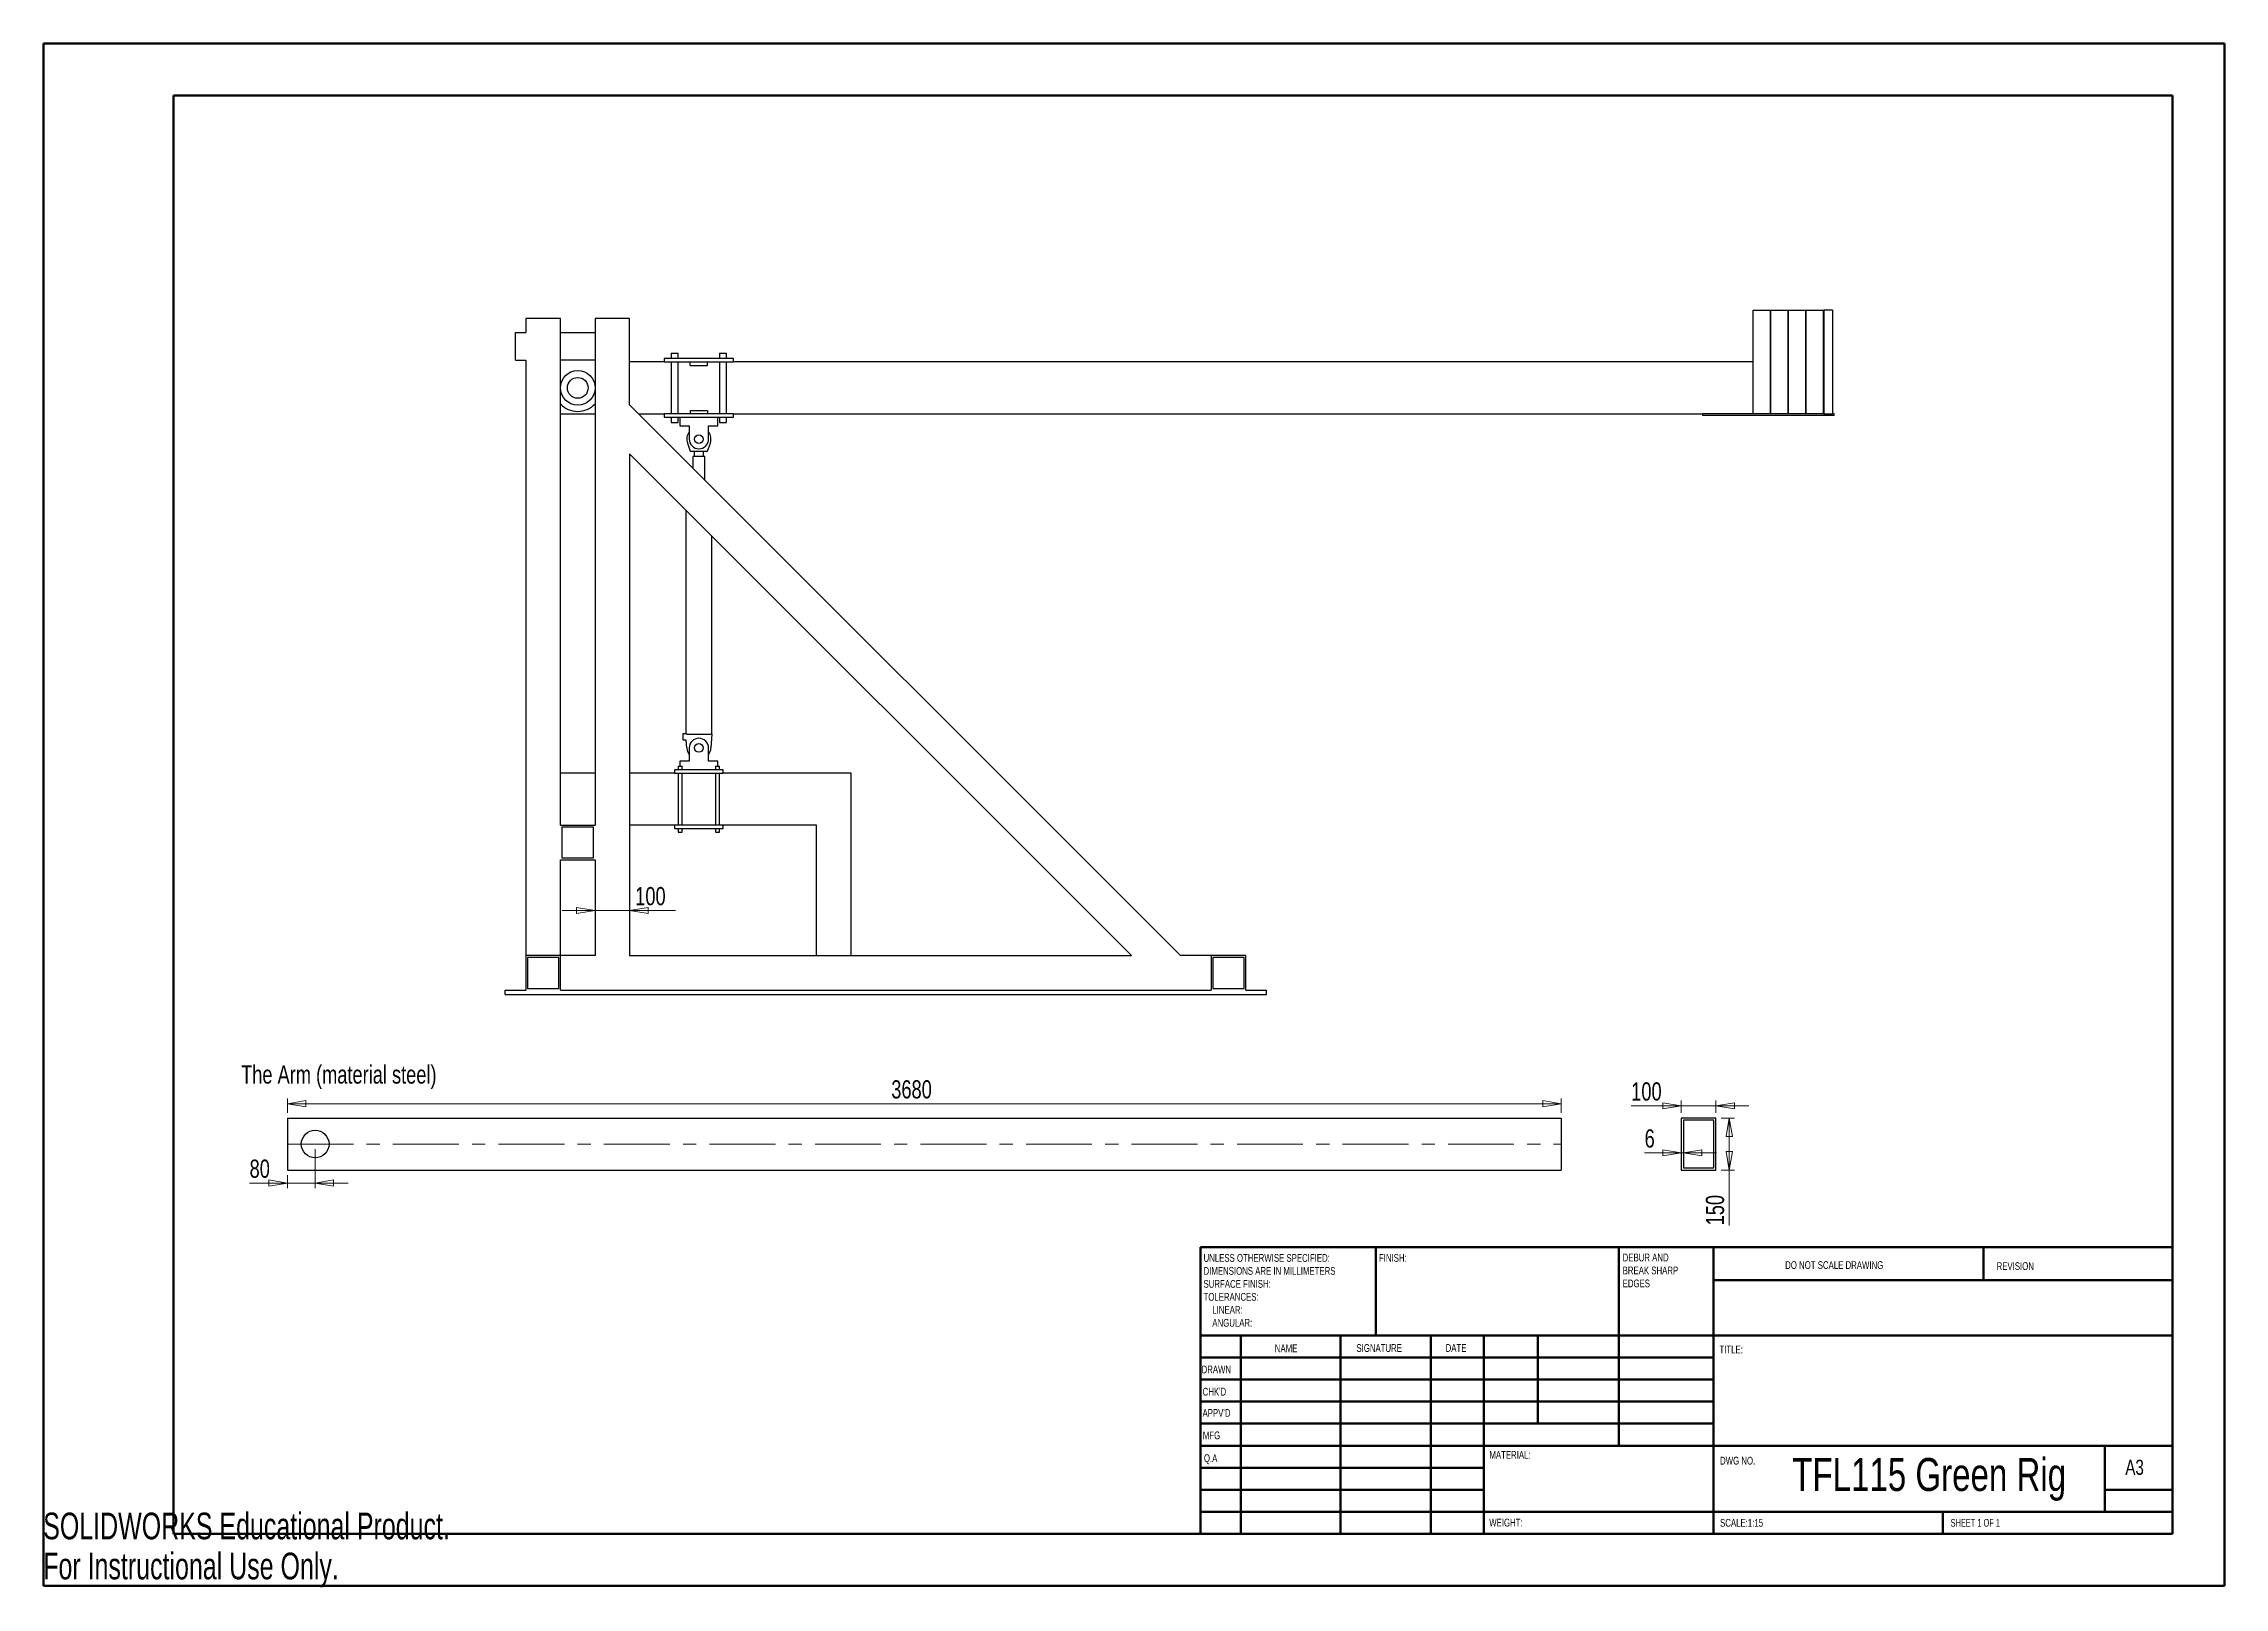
# Model space of a CAD drawing. Header units: millimetres. Extents: x 0 to 420, y 0 to 297.
import ezdxf

# ---------------------------------------------------------------- set-up
doc = ezdxf.new("R2010")
doc.units = ezdxf.units.MM
doc.linetypes.add('CENTERX2', pattern=[20.32, 12.7, -2.54, 2.54, -2.54])
doc.styles.add('SLDTEXTSTYLE0', font='TXT', dxfattribs={"width": 0.75})
doc.styles.add('SLDTEXTSTYLE1', font='TXT', dxfattribs={"width": 0.6875})
doc.styles.add('SLDTEXTSTYLE2', font='TXT', dxfattribs={"width": 0.7})
doc.dimstyles.new('SLDDIMSTYLE0', dxfattribs={"dimtxt": 3.5, "dimasz": 3.556, "dimexe": 0, "dimexo": 0.0625, "dimgap": 0.875, "dimtad": 1, "dimlfac": 15, "dimrnd": 1e-09, "dimzin": 12, "dimdsep": 46, "dimtxsty": 'SLDTEXTSTYLE0', "dimblk1": 'CLOSED', "dimblk2": 'CLOSED', "dimsah": 1, "dimcen": 0.09, "dimadec": 0, "dimazin": 3, "dimtfac": 1, "dimtmove": 0, "dimatfit": 0, "dimldrblk": 'CLOSED', "dimfxl": 0, "dimfrac": 2, "dimtolj": 1, "dimtzin": 12, "dimarcsym": 0})
doc.dimstyles.new('SLDDIMSTYLE1', dxfattribs={"dimtxt": 3.5, "dimasz": 3.556, "dimexe": 0, "dimexo": 0.0625, "dimgap": 0.875, "dimtad": 1, "dimlfac": 15, "dimrnd": 1e-09, "dimzin": 12, "dimdsep": 46, "dimtxsty": 'SLDTEXTSTYLE0', "dimblk1": 'CLOSED', "dimblk2": 'CLOSED', "dimsah": 1, "dimcen": 0.09, "dimadec": 0, "dimazin": 3, "dimtfac": 1, "dimtofl": 0, "dimtmove": 0, "dimatfit": 3, "dimldrblk": 'CLOSED', "dimfxl": 0, "dimfrac": 2, "dimtolj": 1, "dimtzin": 12, "dimarcsym": 0})

# ---------------------------------------------------------------- blocks, each defined once
blk = doc.blocks.new('SW_NOTE_0')
at = {"color": 0, "linetype": 'Continuous', "lineweight": 0, "char_height": 1.5, "attachment_point": 1, "style": 'SLDTEXTSTYLE0'}
for s, insert in [('DEBUR AND', (0, 1.93)), ('BREAK SHARP', (0, -0.57)), ('EDGES', (0, -3.07))]:
    blk.add_mtext(s, dxfattribs=dict(at, insert=insert))
blk = doc.blocks.new('SW_NOTE_0_1')
at = {"color": 0, "linetype": 'Continuous', "lineweight": 0, "char_height": 1.5, "attachment_point": 1, "style": 'SLDTEXTSTYLE0'}
for s, insert in [('UNLESS OTHERWISE SPECIFIED:', (0, 1.93)), ('SURFACE FINISH:', (0, -3.07)), ('DIMENSIONS ARE IN MILLIMETERS', (0, -0.57)), ('TOLERANCES:', (0, -5.57)), ('LINEAR:', (1.69, -8.07)), ('ANGULAR:', (1.69, -10.57))]:
    blk.add_mtext(s, dxfattribs=dict(at, insert=insert))
blk = doc.blocks.new('_Closed')
at = {"color": 0, "linetype": 'ByBlock', "lineweight": -2}
for p, q in [((-1, 0.166667), (0, 0)), ((-1, 0.166667), (-1, -0.166667)), ((0, 0), (-1, -0.166667)), ((0, 0), (-1, 0))]:
    blk.add_line(p, q, dxfattribs=at)
blk = doc.blocks.new('_D')
at = {"color": 7, "linetype": 'Continuous', "lineweight": 0}
for p, q in [((106.28, 130.29), (99.93, 130.29)), ((112.94, 130.29), (106.28, 130.29)), ((112.94, 130.29), (121.78, 130.29))]:
    blk.add_line(p, q, dxfattribs=at)
at = {"color": 7, "linetype": 'Continuous', "lineweight": 18, "xscale": 3.556, "yscale": 3.556}
blk.add_blockref('_Closed', (106.28, 130.29), dxfattribs=at)
at = {"color": 7, "linetype": 'Continuous', "lineweight": 18, "xscale": 3.556, "yscale": 3.556, "rotation": 180.0000000000004}
blk.add_blockref('_Closed', (112.94, 130.29), dxfattribs=at)
at = {"color": 7, "linetype": 'Continuous', "lineweight": 18, "insert": (114.02, 134.8), "char_height": 3.5, "attachment_point": 1, "style": 'SLDTEXTSTYLE0'}
blk.add_mtext('100', dxfattribs=at)
blk = doc.blocks.new('_D_1')
at = {"color": 7, "linetype": 'Continuous', "lineweight": 0}
for p, q in [((47.04, 91.3), (47.04, 94.08)), ((47.04, 93.08), (292.38, 93.08)), ((292.38, 91.3), (292.38, 94.08))]:
    blk.add_line(p, q, dxfattribs=at)
at = {"color": 7, "linetype": 'Continuous', "lineweight": 18, "xscale": 3.556, "yscale": 3.556, "rotation": 180.0000000000004}
blk.add_blockref('_Closed', (47.04, 93.08), dxfattribs=at)
at = {"color": 7, "linetype": 'Continuous', "lineweight": 18, "xscale": 3.556, "yscale": 3.556}
blk.add_blockref('_Closed', (292.38, 93.08), dxfattribs=at)
at = {"color": 7, "linetype": 'Continuous', "lineweight": 18, "insert": (163.33, 97.59), "char_height": 3.5, "attachment_point": 1, "style": 'SLDTEXTSTYLE0'}
blk.add_mtext('3680', dxfattribs=at)
blk = doc.blocks.new('_D_2')
at = {"color": 7, "linetype": 'Continuous', "lineweight": 0}
for p, q in [((52.38, 84.3), (52.38, 76.8)), ((47.04, 77.8), (39.75, 77.8)), ((47.04, 79.3), (47.04, 76.8)), ((52.38, 77.8), (47.04, 77.8)), ((52.38, 77.8), (58.73, 77.8))]:
    blk.add_line(p, q, dxfattribs=at)
at = {"color": 7, "linetype": 'Continuous', "lineweight": 18, "xscale": 3.556, "yscale": 3.556}
blk.add_blockref('_Closed', (47.04, 77.8), dxfattribs=at)
at = {"color": 7, "linetype": 'Continuous', "lineweight": 18, "xscale": 3.556, "yscale": 3.556, "rotation": 180.0000000000004}
blk.add_blockref('_Closed', (52.38, 77.8), dxfattribs=at)
at = {"color": 7, "linetype": 'Continuous', "lineweight": 18, "insert": (39.75, 82.31), "char_height": 3.5, "attachment_point": 1, "style": 'SLDTEXTSTYLE0'}
blk.add_mtext('80', dxfattribs=at)
blk = doc.blocks.new('_D_3')
at = {"color": 7, "linetype": 'Continuous', "lineweight": 0}
for p, q in [((323.16, 90.3), (325.73, 90.3)), ((324.73, 80.3), (324.73, 90.3)), ((323.16, 80.3), (325.73, 80.3)), ((324.73, 80.3), (324.73, 69.65))]:
    blk.add_line(p, q, dxfattribs=at)
at = {"color": 7, "linetype": 'Continuous', "lineweight": 18, "xscale": 3.556, "yscale": 3.556}
for p, rotation in [((324.73, 90.3, -117.33), 90.0000000000004), ((324.73, 80.3, -117.33), 270.0000000000004)]:
    blk.add_blockref('_Closed', p, dxfattribs=dict(at, rotation=rotation))
at = {"color": 7, "linetype": 'Continuous', "lineweight": 18, "insert": (320.22, 69.65), "char_height": 3.5, "attachment_point": 1, "rotation": 90, "style": 'SLDTEXTSTYLE0'}
blk.add_mtext('150', dxfattribs=at)
blk = doc.blocks.new('_D_4')
at = {"color": 7, "linetype": 'Continuous', "lineweight": 0}
for p, q in [((315.49, 92.68), (305.84, 92.68)), ((315.49, 91.3), (315.49, 93.68)), ((322.16, 92.68), (315.49, 92.68)), ((322.16, 91.3), (322.16, 93.68)), ((322.16, 92.68), (328.51, 92.68))]:
    blk.add_line(p, q, dxfattribs=at)
at = {"color": 7, "linetype": 'Continuous', "lineweight": 18, "xscale": 3.556, "yscale": 3.556}
blk.add_blockref('_Closed', (315.49, 92.68, -117.33), dxfattribs=at)
at = {"color": 7, "linetype": 'Continuous', "lineweight": 18, "xscale": 3.556, "yscale": 3.556, "rotation": 180.0000000000004}
blk.add_blockref('_Closed', (322.16, 92.68, -117.33), dxfattribs=at)
at = {"color": 7, "linetype": 'Continuous', "lineweight": 18, "insert": (305.84, 97.19), "char_height": 3.5, "attachment_point": 1, "style": 'SLDTEXTSTYLE0'}
blk.add_mtext('100', dxfattribs=at)
blk = doc.blocks.new('_D_5')
at = {"color": 7, "linetype": 'Continuous', "lineweight": 0}
for p, q in [((315.49, 83.62), (308.42, 83.62)), ((315.89, 83.62), (315.49, 83.62)), ((315.89, 83.62), (322.24, 83.62))]:
    blk.add_line(p, q, dxfattribs=at)
at = {"color": 7, "linetype": 'Continuous', "lineweight": 18, "xscale": 3.556, "yscale": 3.556}
blk.add_blockref('_Closed', (315.49, 83.62, -117.33), dxfattribs=at)
at = {"color": 7, "linetype": 'Continuous', "lineweight": 18, "xscale": 3.556, "yscale": 3.556, "rotation": 180.0000000000004}
blk.add_blockref('_Closed', (315.89, 83.62, -117.33), dxfattribs=at)
at = {"color": 7, "linetype": 'Continuous', "lineweight": 18, "insert": (308.42, 88.13), "char_height": 3.5, "attachment_point": 1, "style": 'SLDTEXTSTYLE0'}
blk.add_mtext('6', dxfattribs=at)

msp = doc.modelspace()

# ---------------------------------------------------------------- linework, layer by layer
at = {"color": 7, "linetype": 'Continuous', "lineweight": 50}
for p, q in [((0.07884, 0.21478), (0.07884, 297.21478)), ((0.07884, 297.21478), (420.07884, 297.21478)), ((420.07884, 0.21478), (420.07884, 297.21478)), ((25.07884, 10.21478), (25.07884, 287.21478)), ((25.07884, 287.21478), (410.07884, 287.21478)), ((410.07884, 287.21478), (410.07884, 10.21478)), ((222.87884, 65.46478), (410.07884, 65.46478)), ((222.87884, 65.46478), (222.87884, 10.21478)), ((256.67884, 48.46478), (256.67884, 65.46478)), ((303.47884, 65.46478), (303.47884, 27.21478)), ((321.67884, 65.46478), (321.67884, 10.21478)), ((373.67884, 59.08978), (373.67884, 65.46478)), ((410.07884, 59.08978), (321.67884, 59.08978)), ((410.07884, 48.46478), (222.87884, 48.46478)), ((230.67884, 48.46478), (230.67884, 10.21478)), ((249.8698, 48.46478), (249.8698, 10.21478)), ((267.27777, 48.46478), (267.27777, 10.21478)), ((277.47884, 10.21478), (277.47884, 48.46478)), ((287.87884, 31.46478), (287.87884, 48.46478)), ((321.67884, 44.21478), (222.87884, 44.21478)), ((321.67884, 39.96478), (222.87884, 39.96478)), ((321.67884, 35.71478), (222.87884, 35.71478)), ((321.67884, 31.46478), (222.87884, 31.46478)), ((277.47884, 27.21478), (222.87884, 27.21478)), ((277.47884, 27.21478), (410.07884, 27.21478)), ((397.07884, 14.46478), (397.07884, 27.21478)), ((277.47884, 22.96471), (222.87884, 22.96471)), ((277.47884, 18.71478), (222.87884, 18.71478)), ((410.07884, 18.71478), (397.07884, 18.71478)), ((222.87884, 14.46478), (410.07884, 14.46478)), ((365.87884, 10.21478), (365.87884, 14.46478)), ((25.07884, 10.21478), (410.07884, 10.21478)), ((0.07884, 0.21478), (420.07884, 0.21478))]:
    msp.add_line(p, q, dxfattribs=at)
at = {"color": 7, "linetype": 'Continuous', "lineweight": 25}
for p, q in [((92.94404, 244.25038), (92.94404, 241.58371)), ((99.61071, 244.25038), (92.94404, 244.25038)), ((99.61071, 146.71705), (99.61071, 244.25038)), ((106.27738, 244.25038), (106.27738, 146.71705)), ((112.94404, 244.25038), (106.27738, 244.25038)), ((112.94404, 227.64973), (112.94404, 244.25038)), ((329.34404, 245.91705), (332.67738, 245.91705)), ((329.34404, 225.98371), (329.34404, 245.91705)), ((332.67738, 225.98371), (332.67738, 245.91705)), ((332.74404, 225.98371), (332.74404, 245.91705)), ((332.74404, 245.91705), (336.07738, 245.91705)), ((336.07738, 225.98371), (336.07738, 245.91705)), ((336.14404, 225.98371), (336.14404, 245.91705)), ((336.14404, 245.91705), (339.47738, 245.91705)), ((339.47738, 225.98371), (339.47738, 245.91705)), ((339.54404, 225.98371), (339.54404, 245.91705)), ((339.54404, 245.91705), (342.87738, 245.91705)), ((342.87738, 225.98371), (342.87738, 245.91705)), ((344.61071, 245.91705), (342.94404, 245.91705)), ((342.94404, 245.91705), (342.94404, 225.91705)), ((344.61071, 245.91705), (344.61071, 225.91705)), ((90.94404, 236.25038), (90.94404, 241.58371)), ((90.94404, 241.58371), (92.94404, 241.58371)), ((99.61071, 241.58371), (106.27738, 241.58371)), ((90.94404, 236.25038), (92.94404, 236.25038)), ((92.94404, 236.25038), (92.94404, 121.58371)), ((106.27738, 236.25038), (99.61071, 236.25038)), ((119.61071, 235.91705), (112.94404, 235.91705)), ((119.61071, 236.58371), (119.61071, 235.91705)), ((132.94404, 236.58371), (119.61071, 236.58371)), ((119.61071, 235.91705), (132.94404, 235.91705)), ((120.94404, 237.58371), (120.94404, 236.58371)), ((120.94404, 237.58371), (121.61071, 237.58371)), ((120.94404, 235.91705), (120.94404, 225.91705)), ((121.61071, 237.58371), (122.27738, 237.58371)), ((122.27738, 236.58371), (122.27738, 237.58371)), ((122.27738, 225.91705), (122.27738, 235.91705)), ((124.61071, 235.25038), (124.61071, 235.91705)), ((124.61071, 235.25038), (127.94404, 235.25038)), ((127.94404, 235.25038), (127.94404, 235.91705)), ((130.27738, 237.58371), (130.27738, 236.58371)), ((130.27738, 237.58371), (130.94404, 237.58371)), ((130.27738, 235.91705), (130.27738, 225.91705)), ((130.94404, 237.58371), (131.61071, 237.58371)), ((131.61071, 236.58371), (131.61071, 237.58371)), ((131.61071, 225.91705), (131.61071, 235.91705)), ((132.94404, 235.91705), (132.94404, 236.58371)), ((329.34404, 235.91705), (132.94404, 235.91705)), ((332.74404, 235.91705), (332.67738, 235.91705)), ((336.14404, 235.91705), (336.07738, 235.91705)), ((339.54404, 235.91705), (339.47738, 235.91705)), ((342.94404, 235.91705), (342.87738, 235.91705)), ((219.01006, 121.58371), (112.94404, 227.64973)), ((99.61071, 225.91705), (106.27738, 225.91705)), ((114.67673, 225.91705), (119.61071, 225.91705)), ((132.94404, 225.91705), (119.61071, 225.91705)), ((119.61071, 225.91705), (119.61071, 225.25038)), ((119.61071, 225.25038), (132.94404, 225.25038)), ((120.94404, 225.25038), (120.94404, 224.25038)), ((120.94404, 224.25038), (121.61071, 224.25038)), ((121.61071, 224.25038), (122.27738, 224.25038)), ((122.27738, 224.25038), (122.27738, 225.25038)), ((122.61071, 225.25038), (122.61071, 223.58371)), ((122.61071, 223.58371), (124.41071, 223.58371)), ((124.41071, 223.58371), (124.41071, 221.05038)), ((124.61071, 226.58371), (124.61071, 225.91705)), ((124.61071, 226.58371), (127.94404, 226.58371)), ((127.94404, 226.58371), (127.94404, 225.91705)), ((128.14404, 223.58371), (129.94404, 223.58371)), ((128.14404, 221.05038), (128.14404, 223.58371)), ((129.94404, 223.58371), (129.94404, 225.25038)), ((130.27738, 225.25038), (130.27738, 224.25038)), ((130.27738, 224.25038), (130.94404, 224.25038)), ((130.94404, 224.25038), (131.61071, 224.25038)), ((131.61071, 224.25038), (131.61071, 225.25038)), ((132.94404, 225.25038), (132.94404, 225.91705)), ((132.94404, 225.91705), (319.61071, 225.91705)), ((319.61071, 225.58371), (319.61071, 225.91705)), ((342.94404, 225.91705), (319.61071, 225.91705)), ((344.94404, 225.58371), (319.61071, 225.58371)), ((329.34404, 225.98371), (332.67738, 225.98371)), ((332.74404, 225.98371), (336.07738, 225.98371)), ((336.14404, 225.98371), (339.47738, 225.98371)), ((339.54404, 225.98371), (342.87738, 225.98371)), ((342.94404, 225.91705), (344.61071, 225.91705)), ((344.94404, 225.91705), (344.61071, 225.91705)), ((344.94404, 225.58371), (344.94404, 225.91705)), ((124.07017, 220.29362), (124.61071, 218.71705)), ((124.61071, 218.71705), (127.94404, 218.71705)), ((125.37738, 218.71705), (125.37738, 217.71705)), ((127.17738, 217.71705), (127.17738, 218.71705)), ((127.94404, 218.71705), (128.48458, 220.29362)), ((209.58197, 121.58371), (112.94404, 218.22164)), ((112.94404, 218.22164), (112.94404, 121.58371)), ((125.11071, 217.71705), (125.11071, 215.48306)), ((127.44404, 217.71705), (125.11071, 217.71705)), ((127.44404, 213.14973), (127.44404, 217.71705)), ((123.77738, 207.38831), (123.77738, 164.38371)), ((128.77738, 164.25038), (128.77738, 202.38831)), ((123.23547, 163.05038), (123.23547, 164.38371)), ((123.23547, 164.38371), (123.91071, 164.38371)), ((123.91071, 164.38371), (123.91071, 164.25038)), ((123.91071, 164.25038), (123.98609, 164.25038)), ((123.98609, 164.25038), (128.56867, 164.25038)), ((128.56867, 164.25038), (128.77738, 164.25038)), ((128.77738, 164.25038), (128.6059, 161.58371)), ((123.85454, 163.05038), (123.23547, 163.05038)), ((123.94885, 161.58371), (123.85454, 163.05038)), ((124.41071, 161.58371), (124.41071, 159.05038)), ((128.14404, 159.05038), (128.14404, 161.58371)), ((106.27738, 156.71705), (99.61071, 156.71705)), ((121.61071, 156.71705), (112.94404, 156.71705)), ((130.94404, 157.38371), (121.61071, 157.38371)), ((121.61071, 157.38371), (121.61071, 156.71705)), ((121.61071, 156.71705), (130.94404, 156.71705)), ((122.27738, 158.05038), (122.27738, 157.38371)), ((122.27738, 158.05038), (123.07738, 158.05038)), ((122.27738, 156.71705), (122.27738, 146.71705)), ((122.61071, 159.05038), (122.61071, 158.05038)), ((124.41071, 159.05038), (122.61071, 159.05038)), ((123.07738, 157.38371), (123.07738, 158.05038)), ((123.07738, 146.71705), (123.07738, 156.71705)), ((129.94404, 159.05038), (128.14404, 159.05038)), ((129.47738, 158.05038), (129.47738, 157.38371)), ((129.47738, 158.05038), (130.27738, 158.05038)), ((129.47738, 156.71705), (129.47738, 146.71705)), ((129.94404, 158.05038), (129.94404, 159.05038)), ((130.27738, 157.38371), (130.27738, 158.05038)), ((130.27738, 146.71705), (130.27738, 156.71705)), ((130.94404, 156.71705), (130.94404, 157.38371)), ((155.61071, 156.71705), (130.94404, 156.71705)), ((155.61071, 121.58371), (155.61071, 156.71705)), ((99.61071, 146.71705), (106.27738, 146.71705)), ((99.94404, 146.38371), (105.94404, 146.38371)), ((99.94404, 140.38371), (99.94404, 146.38371)), ((105.94404, 146.38371), (105.94404, 140.38371)), ((121.61071, 146.71705), (112.94404, 146.71705)), ((130.94404, 146.71705), (121.61071, 146.71705)), ((121.61071, 146.71705), (121.61071, 146.05038)), ((121.61071, 146.05038), (130.94404, 146.05038)), ((122.27738, 146.05038), (122.27738, 145.38371)), ((122.27738, 145.38371), (123.07738, 145.38371)), ((123.07738, 145.38371), (123.07738, 146.05038)), ((129.47738, 146.05038), (129.47738, 145.38371)), ((129.47738, 145.38371), (130.27738, 145.38371)), ((130.27738, 145.38371), (130.27738, 146.05038)), ((130.94404, 146.05038), (130.94404, 146.71705)), ((148.94404, 146.71705), (130.94404, 146.71705)), ((148.94404, 121.58371), (148.94404, 146.71705)), ((99.61071, 140.05038), (106.27738, 140.05038)), ((99.61071, 121.58371), (99.61071, 140.05038)), ((105.94404, 140.38371), (99.94404, 140.38371)), ((106.27738, 140.05038), (106.27738, 121.58371)), ((99.61071, 121.58371), (92.94404, 121.58371)), ((92.94404, 121.58371), (92.94404, 114.91705)), ((99.27738, 121.25038), (93.27738, 121.25038)), ((93.27738, 121.25038), (93.27738, 115.25038)), ((99.27738, 115.25038), (99.27738, 121.25038)), ((99.61071, 114.91705), (99.61071, 121.58371)), ((106.27738, 121.58371), (99.61071, 121.58371)), ((112.94404, 121.58371), (209.58197, 121.58371)), ((224.94404, 121.58371), (219.01006, 121.58371)), ((224.94404, 121.58371), (224.94404, 114.91705)), ((231.61071, 121.58371), (224.94404, 121.58371)), ((231.27738, 121.25038), (225.27738, 121.25038)), ((225.27738, 121.25038), (225.27738, 115.25038)), ((231.27738, 115.25038), (231.27738, 121.25038)), ((231.61071, 114.91705), (231.61071, 121.58371)), ((88.94404, 114.11705), (88.94404, 114.91705)), ((88.94404, 114.91705), (92.94404, 114.91705)), ((88.94404, 114.11705), (235.61071, 114.11705)), ((93.27738, 115.25038), (99.27738, 115.25038)), ((99.61071, 114.91705), (224.94404, 114.91705)), ((225.27738, 115.25038), (231.27738, 115.25038)), ((231.61071, 114.91705), (235.61071, 114.91705)), ((235.61071, 114.11705), (235.61071, 114.91705)), ((47.04282, 90.30102), (47.04282, 80.30102)), ((47.04282, 90.30102), (292.37615, 90.30102)), ((292.37615, 90.30102), (292.37615, 80.30102)), ((322.15548, 90.30102), (315.48882, 90.30102)), ((315.48882, 90.30102), (315.48882, 80.30102)), ((321.75548, 89.90102), (315.88882, 89.90102)), ((315.88882, 89.90102), (315.88882, 80.70102)), ((321.75548, 80.70102), (321.75548, 89.90102)), ((322.15548, 80.30102), (322.15548, 90.30102)), ((47.04282, 80.30102), (292.37615, 80.30102)), ((315.48882, 80.30102), (322.15548, 80.30102)), ((315.88882, 80.70102), (321.75548, 80.70102))]:
    msp.add_line(p, q, dxfattribs=at)
at = {"color": 7, "linetype": 'CENTERX2', "lineweight": 18}
msp.add_line((47.04282, 85.30102), (292.37615, 85.30102), dxfattribs=at)
at = {"color": 7, "linetype": 'Continuous', "lineweight": 25}
for centre, radius in [((102.94404, 230.91705), 3.33333), ((102.94404, 230.91705), 2), ((126.27738, 221.05038), 0.83333), ((126.27738, 161.58371), 0.83333), ((52.37615, 85.30102), 2.66667)]:
    msp.add_circle(centre, radius, dxfattribs=at)
for centre, radius, start, end in [((102.94404, 230.91705), 4.53333, 222.6679255, 317.3320745), ((126.27738, 221.05038), 2.33333, 143.1301024, 198.9246444), ((126.27738, 221.05038), 1.86667, 180, 0), ((126.27738, 221.05038), 2.33333, 341.0753556, 36.8698976), ((126.27738, 161.73345), 2.33333, 183.6792503, 216.8698976), ((126.27738, 161.58371), 1.86667, 0, 180), ((126.27738, 161.73345), 2.33333, 323.1301024, 356.3207497)]:
    msp.add_arc(centre, radius, start, end, dxfattribs=at)

# ---------------------------------------------------------------- block references
at = {"color": 7, "linetype": 'Continuous', "lineweight": 0}
for name, p in [('SW_NOTE_0_1', (223.47251, 62.20215)), ('SW_NOTE_0', (304.18806, 62.28427))]:
    msp.add_blockref(name, p, dxfattribs=at)

# ---------------------------------------------------------------- texts
for s, insert, char_height, attachment_point, style in [('The Arm (material steel)', (38.11275, 100.4465), 3.5, 1, 'SLDTEXTSTYLE0'), ('FINISH:', (257.25014, 64.13405), 1.5, 1, 'SLDTEXTSTYLE0'), ('DO NOT SCALE DRAWING', (335.49348, 62.74777), 1.5, 1, 'SLDTEXTSTYLE0'), ('REVISION', (376.20643, 62.54969), 1.5, 1, 'SLDTEXTSTYLE0'), ('NAME', (237.20108, 46.71626), 1.5, 1, 'SLDTEXTSTYLE0'), ('SIGNATURE', (252.91243, 46.77654), 1.5, 1, 'SLDTEXTSTYLE0'), ('DATE', (270.09355, 46.79096), 1.5, 1, 'SLDTEXTSTYLE0'), ('TITLE:', (322.83503, 46.49311), 1.5, 1, 'SLDTEXTSTYLE0'), ('DRAWN', (223.09099, 42.6445), 1.5, 1, 'SLDTEXTSTYLE0'), ("CHK'D", (223.28931, 38.36919), 1.5, 1, 'SLDTEXTSTYLE0'), ("APPV'D", (223.28057, 34.27908), 1.5, 1, 'SLDTEXTSTYLE0'), ('MFG', (223.33403, 29.94848), 1.5, 1, 'SLDTEXTSTYLE0'), ('Q.A', (223.54789, 25.56443), 1.5, 1, 'SLDTEXTSTYLE0'), ('MATERIAL:', (278.52471, 26.20084), 1.5, 1, 'SLDTEXTSTYLE0'), ('DWG NO.', (322.95281, 25.08342), 1.5, 1, 'SLDTEXTSTYLE0'), ('TFL115 Green Rig', (363.22243, 24.84652), 6.35, 2, 'SLDTEXTSTYLE0'), ('A3', (400.99983, 24.51522), 2.910417, 1, 'SLDTEXTSTYLE0'), ('WEIGHT:', (278.49665, 13.16409), 1.4986, 1, 'SLDTEXTSTYLE0'), ('SCALE:1:15', (322.95281, 13.11487), 1.5, 1, 'SLDTEXTSTYLE0'), ('SHEET 1 OF 1', (367.35714, 13.11487), 1.5, 1, 'SLDTEXTSTYLE1')]:
    msp.add_mtext(s, dxfattribs=dict(at, insert=insert, char_height=char_height, attachment_point=attachment_point, style=style))
at = {"color": 7, "linetype": 'Continuous', "char_height": 5.1381, "attachment_point": 1, "style": 'SLDTEXTSTYLE2'}
for s, insert in [('SOLIDWORKS Educational Product.', (0, 14.33051)), ('For Instructional Use Only.', (0, 6.62336))]:
    msp.add_mtext(s, dxfattribs=dict(at, insert=insert))

# ---------------------------------------------------------------- dimensions: what is measured, and where the dimension line sits
at = {"color": 7, "linetype": 'Continuous', "lineweight": 18}
for base, p1, p2, dimstyle, picture, middle in [((106.27738, 130.28859), (112.94404, 121.58371), (106.27738, 121.58371), 'SLDDIMSTYLE0', '_D', (117.90193, 130.28859)), ((292.37615, 93.07924), (47.04282, 90.30102), (292.37615, 90.30102), 'SLDDIMSTYLE1', '_D_1', (168.50585, 93.07924)), ((315.48882, 92.67803), (322.15548, 90.30102), (315.48882, 90.30102), 'SLDDIMSTYLE0', '_D_4', (309.71533, 92.67803)), ((47.04282, 77.79672), (52.37615, 85.30102), (47.04282, 80.30102), 'SLDDIMSTYLE0', '_D_2', (42.33499, 77.79672)), ((315.48882, 83.62182), (315.88882, 80.70102), (315.48882, 80.30102), 'SLDDIMSTYLE0', '_D_5', (309.71533, 83.62182))]:
    dim = msp.add_linear_dim(base=base, p1=p1, p2=p2, dimstyle=dimstyle, dxfattribs=at)
    dim.commit()
    dim.dimension.update_dxf_attribs({"geometry": picture, "text_midpoint": middle, "dimtype": 160})
dim = msp.add_linear_dim(base=(324.7331, 90.30102), p1=(322.15548, 80.30102), p2=(322.15548, 90.30102), angle=90, dimstyle='SLDDIMSTYLE1', dxfattribs=at)
dim.commit()
dim.dimension.update_dxf_attribs({"geometry": '_D_3', "text_midpoint": (324.7331, 73.53048), "dimtype": 160})

doc.saveas('drawing.dxf')
